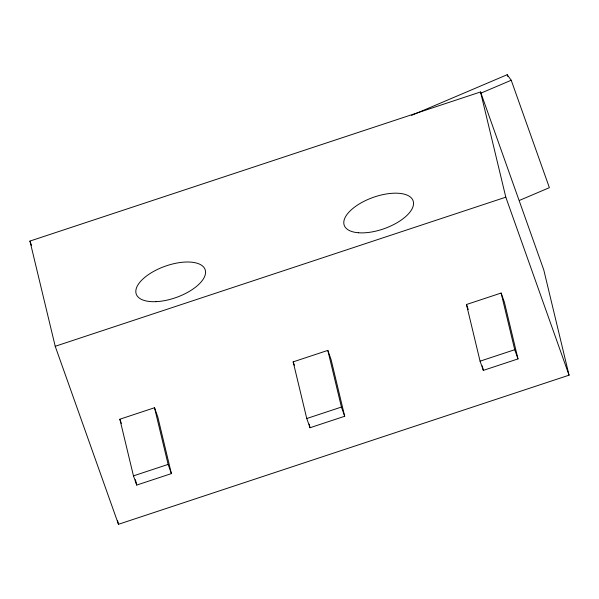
<?xml version="1.0" encoding="UTF-8"?>
<svg xmlns="http://www.w3.org/2000/svg" width="599" height="599" viewBox="0 0 599 599"><rect width="100%" height="100%" fill="white"/><g stroke="black" fill="none" stroke-linecap="round" stroke-linejoin="round"><path stroke-width="0.9" d="M411.595 115.375L507.188 74.71L511.224 80.251L549.388 187.667L519.423 200.41M480.398 93.362L511.224 80.251M29.95 241.075L480.54 91.969L543.787 269.962L569.05 375.184L118.46 524.29L55.213 346.289L29.95 241.075L31.515 245.478M55.213 346.289L505.803 197.183L480.54 91.969M119.86 419.218L154.52 407.747L157.792 416.956L171.396 473.607L136.729 485.078L133.457 475.868L119.86 419.218L121.342 423.403M293.166 361.863L327.825 350.4L331.097 359.602L344.695 416.26L310.035 427.731L306.763 418.521L293.166 361.863L294.356 365.218M466.471 304.517L501.131 293.046L504.403 302.255L518 358.906L483.341 370.377L480.069 361.175L466.471 304.517L468.253 309.541M133.457 475.868L168.124 464.405L154.52 407.747M306.763 418.521L341.43 407.05L327.825 350.4M480.069 361.175L514.728 349.704L501.131 293.046M507.188 74.71L507.817 76.47M505.803 197.183L569.05 375.184M514.728 349.704L518 358.906M341.43 407.05L344.695 416.26M168.124 464.405L171.396 473.607M482.262 365.884L483.341 370.377M309.174 424.129L310.035 427.731M135.434 479.679L136.729 485.078M117.584 520.658L118.46 524.29M358.307 232.749A36.546 16.57 -19.6 0 0 413.37 205.225A36.546 16.57 -19.6 0 0 364.304 201.167A36.546 16.57 -19.6 0 0 358.307 232.749M155.957 301.656A36.546 16.57 -19.6 0 0 205.442 270.793A36.546 16.57 -19.6 0 0 150.686 273.144A36.546 16.57 -19.6 0 0 155.957 301.656"/></g></svg>
